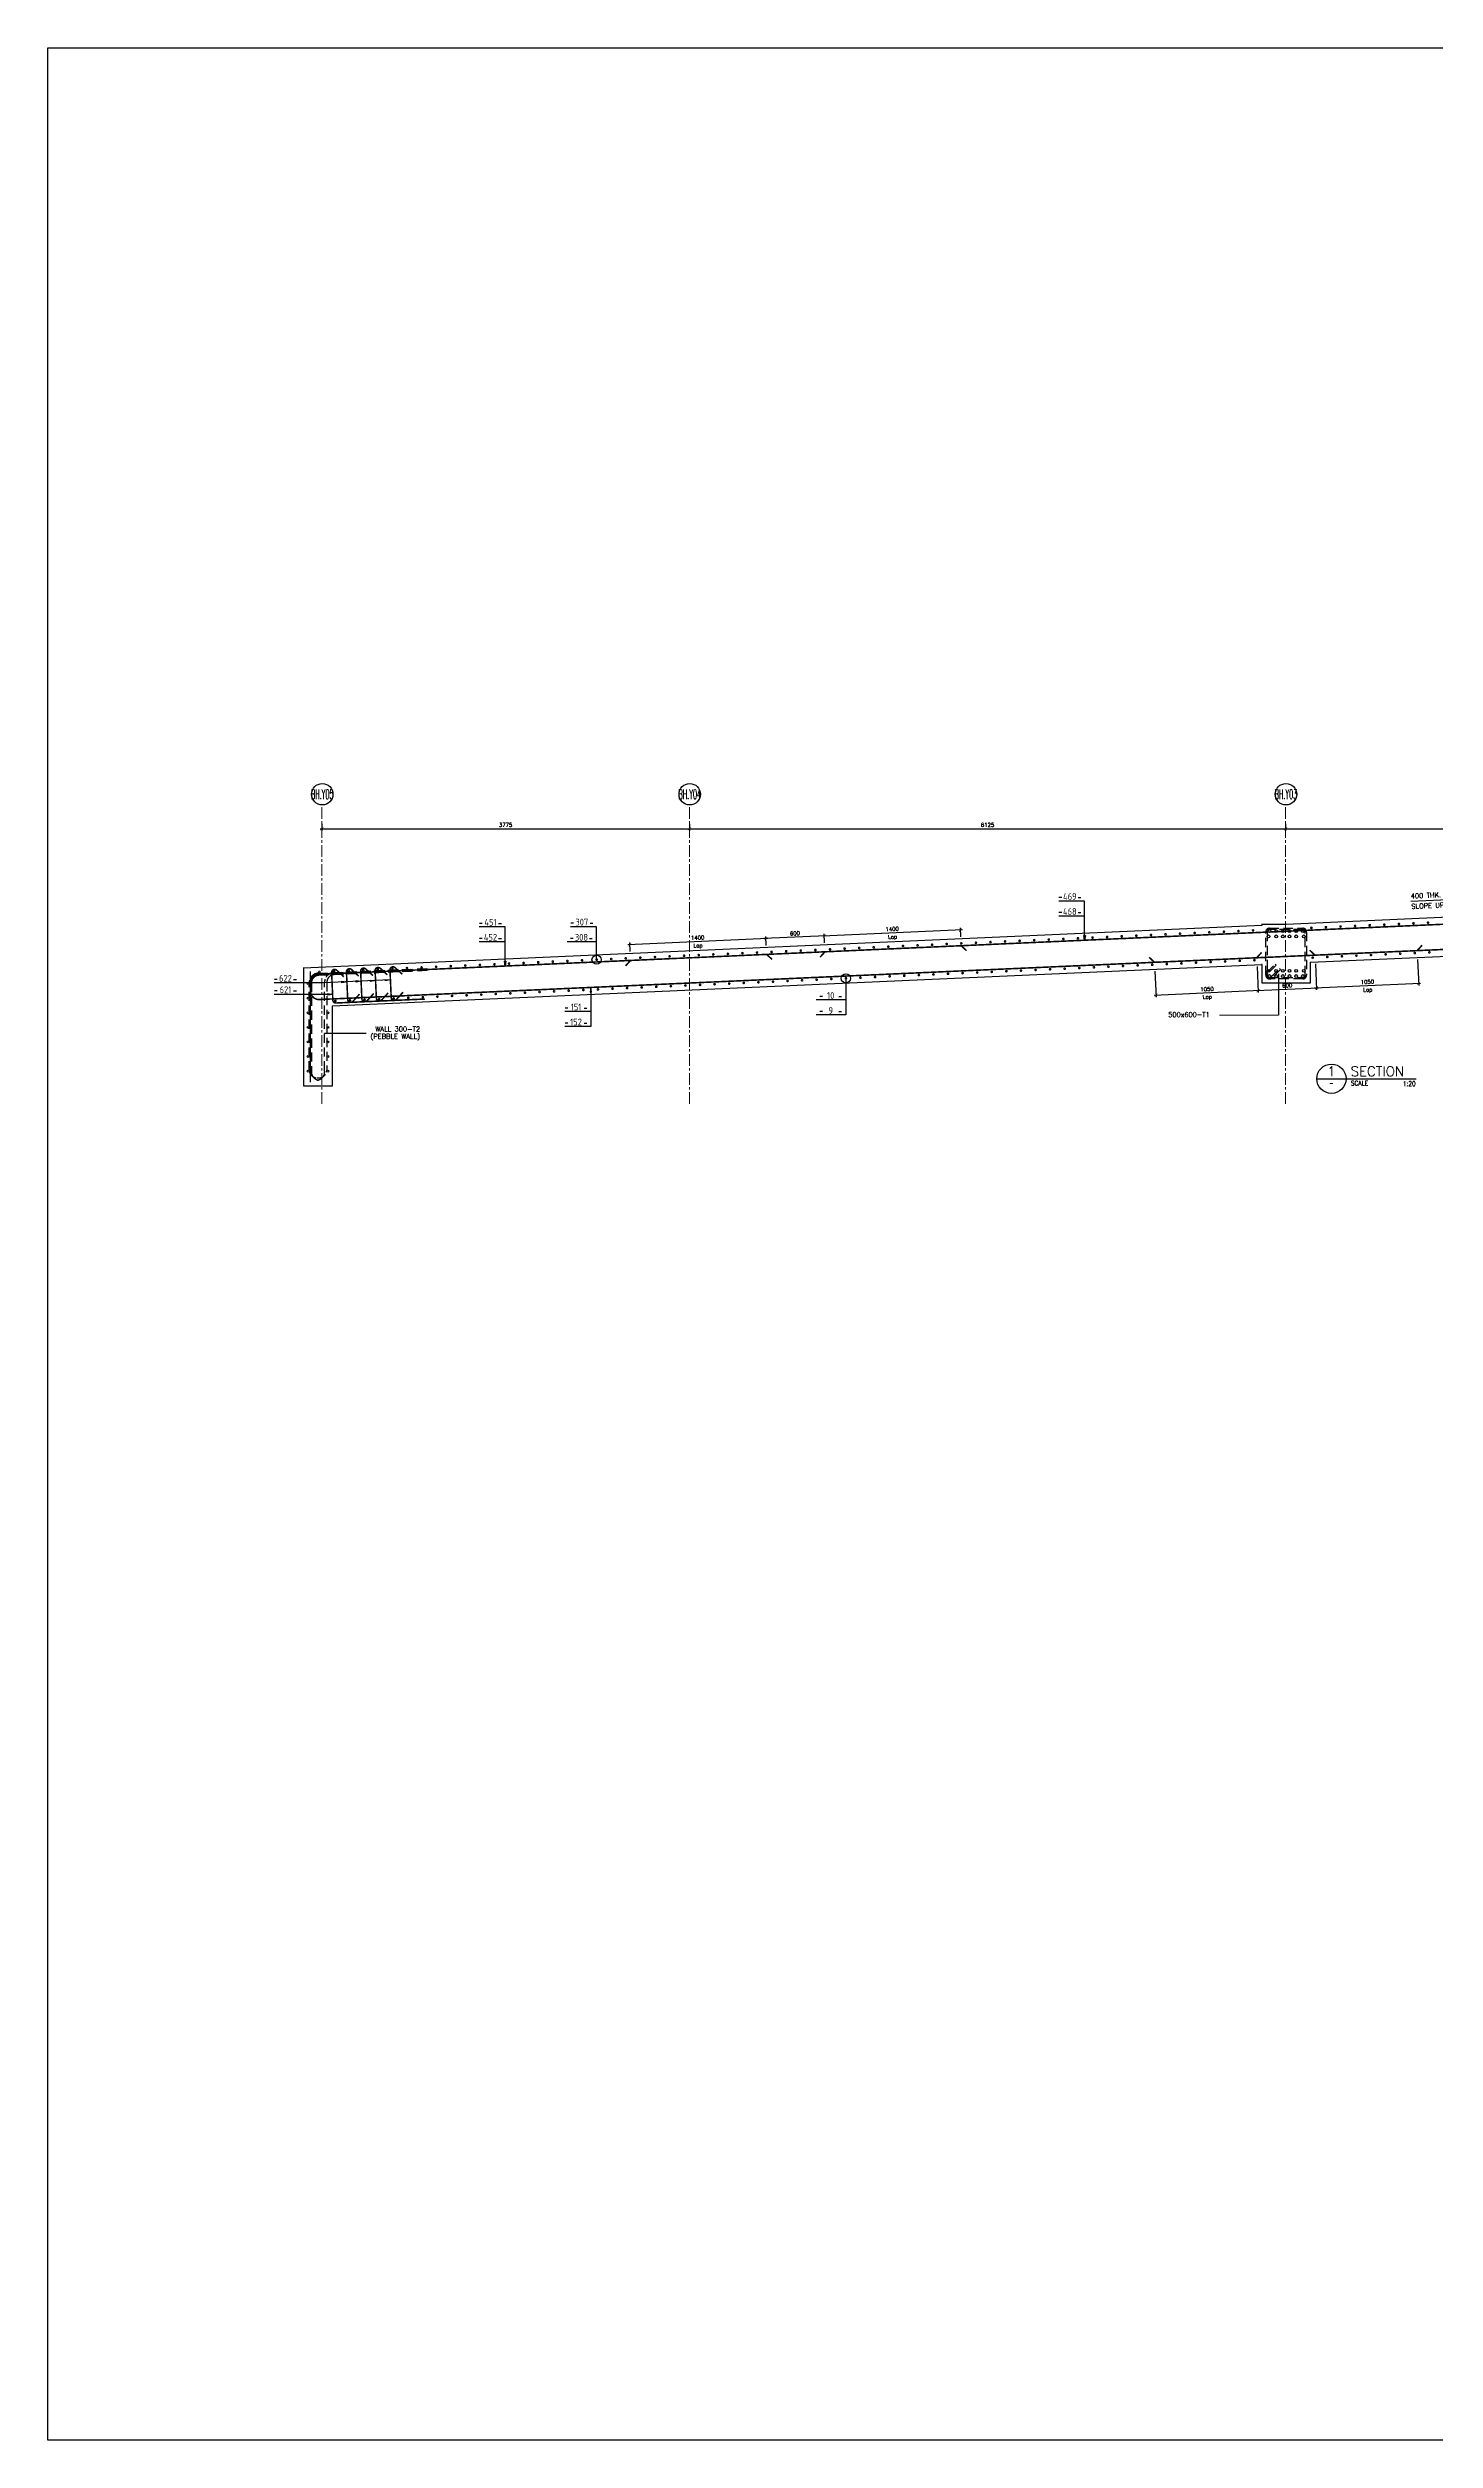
# Model space of a CAD drawing. Extents: x 660761725 to 1323371458, y 2734871439 to 5470067957.
# Drawn here: x 661306115 to 661320366, y 2734871439 to 2734896001 of the extents above; entities that cross this region are included whole.
import ezdxf
from ezdxf.enums import TextEntityAlignment as Align

# ---------------------------------------------------------------- set-up
doc = ezdxf.new("R2010")
doc.units = 0
doc.linetypes.add('AXES', pattern=[1.95, 1.2, -0.25, 0.25, -0.25])
doc.linetypes.add('Hidden', pattern=[714.375, 476.25, -238.125])
for name, color, linetype in [('_MECh-DIM', 7, 'Continuous'), ('S-ASSOCIATETEXT', 7, 'Continuous'), ('S-AXIS', 20, 'AXES'), ('S-RBAR-T10', 11, 'Continuous'), ('S-RBAR-T20', 10, 'Continuous'), ('S-RDIMO', 8, 'Continuous'), ('S-TXT', 3, 'Continuous'), ('S-TXT-B', 7, 'Continuous')]:
    doc.layers.add(name, color=color, linetype=linetype)
doc.layers.add('A-DETL', color=5, linetype='Continuous', lineweight=9, true_color=0x0000ff)
for name, color, linetype, lineweight in [('A-ROOF', 7, 'Continuous', 15), ('A-WALL', 7, 'Continuous', 15), ('S-ARROW', 8, 'Continuous', 13), ('S-BEAM', 7, 'Continuous', 15), ('S-GRID', 7, 'Continuous', 9)]:
    doc.layers.add(name, color=color, linetype=linetype, lineweight=lineweight)
doc.styles.add('ARMACAD', font='isocp.shx')
doc.styles.add('ROMANS', font='romans.shx')
doc.styles.add('ROMANT', font='romant')
doc.dimstyles.new('S-DIMI-20', dxfattribs={"dimscale": 20, "dimtxt": 2, "dimasz": 1.5, "dimexe": 1, "dimexo": 1, "dimgap": 1, "dimtad": 1, "dimdec": 0, "dimzin": 12, "dimdsep": 46, "dimtxsty": 'ROMANS', "dimblk": 'ARCHTICK', "dimcen": 0.09, "dimdle": 1, "dimclrd": 8, "dimclre": 8, "dimclrt": 4, "dimadec": 0, "dimazin": 3, "dimtfac": 1, "dimtdec": 0, "dimtix": 1, "dimtmove": 1, "dimatfit": 3, "dimtolj": 1, "dimtzin": 0, "dimarcsym": 0})

# ---------------------------------------------------------------- blocks, each defined once
blk = doc.blocks.new('_ARCHTICK')
at = {"color": 0, "linetype": 'ByBlock', "const_width": 0.15}
blk.add_lwpolyline([(-0.5, -0.5), (0.5, 0.5)], dxfattribs=at)
blk = doc.blocks.new('*D1116')
at = {"layer": '_MECh-DIM', "color": 8, "lineweight": -2, "transparency": 16777216}
for p, q in [((661779077, 2734764625), (661782891, 2734764625)), ((661779097, 2734764676), (661779097, 2734764605)), ((661782871, 2734764676), (661782871, 2734764605))]:
    blk.add_line(p, q, dxfattribs=at)
at = {"layer": '_MECh-DIM', "color": 8, "lineweight": -2, "transparency": 16777216, "xscale": 30, "yscale": 30, "zscale": 30, "rotation": 180}
blk.add_blockref('_ARCHTICK', (661779097, 2734764625), dxfattribs=at)
at = {"layer": '_MECh-DIM', "color": 8, "lineweight": -2, "transparency": 16777216, "xscale": 30, "yscale": 30, "zscale": 30}
blk.add_blockref('_ARCHTICK', (661782871, 2734764625), dxfattribs=at)
at = {"layer": '_MECh-DIM', "color": 4, "transparency": 16777216, "insert": (661780984, 2734764665), "char_height": 40, "attachment_point": 5, "style": 'ROMANS'}
blk.add_mtext('\\A1;3775', dxfattribs=at)
blk = doc.blocks.new('*D1117')
at = {"layer": '_MECh-DIM', "color": 8, "lineweight": -2, "transparency": 16777216}
for p, q in [((661782851, 2734764625), (661789016, 2734764625)), ((661782871, 2734764676), (661782871, 2734764605)), ((661788996, 2734764676), (661788996, 2734764605))]:
    blk.add_line(p, q, dxfattribs=at)
at = {"layer": '_MECh-DIM', "color": 8, "lineweight": -2, "transparency": 16777216, "xscale": 30, "yscale": 30, "zscale": 30, "rotation": 180}
blk.add_blockref('_ARCHTICK', (661782871, 2734764625), dxfattribs=at)
at = {"layer": '_MECh-DIM', "color": 8, "lineweight": -2, "transparency": 16777216, "xscale": 30, "yscale": 30, "zscale": 30}
blk.add_blockref('_ARCHTICK', (661788996, 2734764625), dxfattribs=at)
at = {"layer": '_MECh-DIM', "color": 4, "transparency": 16777216, "insert": (661785934, 2734764665), "char_height": 40, "attachment_point": 5, "style": 'ROMANS'}
blk.add_mtext('\\A1;6125', dxfattribs=at)
blk = doc.blocks.new('*D1118')
at = {"layer": '_MECh-DIM', "color": 8, "lineweight": -2, "transparency": 16777216}
for p, q in [((661788976, 2734764625), (661795666, 2734764625)), ((661788996, 2734764676), (661788996, 2734764605)), ((661795646, 2734764676), (661795646, 2734764605))]:
    blk.add_line(p, q, dxfattribs=at)
at = {"layer": '_MECh-DIM', "color": 8, "lineweight": -2, "transparency": 16777216, "xscale": 30, "yscale": 30, "zscale": 30, "rotation": 180}
blk.add_blockref('_ARCHTICK', (661788996, 2734764625), dxfattribs=at)
at = {"layer": '_MECh-DIM', "color": 8, "lineweight": -2, "transparency": 16777216, "xscale": 30, "yscale": 30, "zscale": 30}
blk.add_blockref('_ARCHTICK', (661795646, 2734764625), dxfattribs=at)
at = {"layer": '_MECh-DIM', "color": 4, "transparency": 16777216, "insert": (661792321, 2734764665), "char_height": 40, "attachment_point": 5, "style": 'ROMANS'}
blk.add_mtext('\\A1;6650', dxfattribs=at)
blk = doc.blocks.new('*U1142')
at = {"layer": 'S-AXIS', "color": 3, "linetype": 'Continuous'}
blk.add_circle((0, 5.5), 5.5, dxfattribs=at)
at = {"layer": 'S-AXIS', "color": 3, "linetype": 'Continuous', "ltscale": 0.5, "style": 'ROMANT', "width": 0.4, "flags": 8}
blk.add_attdef('A', text='', height=5, dxfattribs=at).set_placement((0, 5.5), align=Align.MIDDLE_CENTER)
blk = doc.blocks.new('SECTION TITLE2')
at = {"layer": 'S-TXT', "color": 2}
blk.add_line((-7.5, 0), (7.5, 0), dxfattribs=at)
at = {"layer": 'S-TXT'}
blk.add_circle((0, 0), 7.5, dxfattribs=at)
at = {"layer": 'S-TXT-B', "color": 3}
blk.add_line((7.5, 0), (43.5, 0), dxfattribs=at)
at = {"layer": 'S-TXT', "style": 'ROMANS', "width": 0.75}
blk.add_text('SCALE', height=2.5, dxfattribs=at).set_placement((10, -3.5))
at = {"layer": 'S-TXT', "color": 7, "style": 'ROMANT', "flags": 8}
blk.add_attdef('01', text='', height=5, dxfattribs=at).set_placement((0, 3.8), align=Align.MIDDLE)
blk.add_attdef('SECTION', text='', height=5, dxfattribs=at).set_placement((9.9, -0.2), align=Align.BOTTOM_LEFT)
at = {"layer": 'S-TXT', "style": 'ROMANS', "width": 0.7, "flags": 8}
blk.add_attdef('-', text='', height=2.25, dxfattribs=at).set_placement((0, -2.3), align=Align.MIDDLE)
at = {"layer": 'S-TXT', "style": 'ROMANS', "width": 0.75, "flags": 8}
blk.add_attdef('1:250', text='', height=2.5, dxfattribs=at).set_placement((43.3, -4.5), align=Align.BOTTOM_RIGHT)
blk = doc.blocks.new('*D1042')
at = {"layer": '_MECh-DIM', "color": 8, "lineweight": -2, "transparency": 16777216}
for p, q in [((661315509, 2734886946), (661314071, 2734886882)), ((661314094, 2734886811), (661314090, 2734886903)), ((661315493, 2734886873), (661315489, 2734886965))]:
    blk.add_line(p, q, dxfattribs=at)
at = {"layer": '_MECh-DIM', "color": 8, "lineweight": -2, "transparency": 16777216, "xscale": 30, "yscale": 30, "zscale": 30}
for p, rotation in [((661314091, 2734886883), 182.5484824580764), ((661315489, 2734886945), 2.548482458076435)]:
    blk.add_blockref('_ARCHTICK', p, dxfattribs=dict(at, rotation=rotation))
at = {"layer": '_MECh-DIM', "color": 4, "transparency": 16777216, "char_height": 40, "attachment_point": 5, "rotation": 2.5485, "style": 'ROMANS'}
for s, insert in [('\\A1;1400', (661314788, 2734886954)), ('\\A1;Lap', (661314792, 2734886867))]:
    blk.add_mtext(s, dxfattribs=dict(at, insert=insert))
blk = doc.blocks.new('*D1043')
at = {"layer": '_MECh-DIM', "color": 8, "lineweight": -2, "transparency": 16777216}
for p, q in [((661313511, 2734886857), (661312073, 2734886793)), ((661313495, 2734886784), (661313491, 2734886876)), ((661312096, 2734886722), (661312092, 2734886814))]:
    blk.add_line(p, q, dxfattribs=at)
at = {"layer": '_MECh-DIM', "color": 8, "lineweight": -2, "transparency": 16777216, "xscale": 30, "yscale": 30, "zscale": 30}
for p, rotation in [((661313491, 2734886856), 2.548482458076435), ((661312093, 2734886794), 182.5484824580764)]:
    blk.add_blockref('_ARCHTICK', p, dxfattribs=dict(at, rotation=rotation))
at = {"layer": '_MECh-DIM', "color": 4, "transparency": 16777216, "char_height": 40, "attachment_point": 5, "rotation": 2.5485, "style": 'ROMANS'}
for s, insert in [('\\A1;1400', (661312790, 2734886865)), ('\\A1;Lap', (661312794, 2734886778))]:
    blk.add_mtext(s, dxfattribs=dict(at, insert=insert))
blk = doc.blocks.new('*D1044')
at = {"layer": '_MECh-DIM', "color": 8, "lineweight": -2, "transparency": 16777216}
for p, q in [((661314111, 2734886884), (661313471, 2734886855)), ((661313495, 2734886784), (661313491, 2734886876)), ((661314094, 2734886811), (661314090, 2734886903))]:
    blk.add_line(p, q, dxfattribs=at)
at = {"layer": '_MECh-DIM', "color": 8, "lineweight": -2, "transparency": 16777216, "xscale": 30, "yscale": 30, "zscale": 30}
for p, rotation in [((661313491, 2734886856), 182.5484824580764), ((661314091, 2734886883), 2.548482458076435)]:
    blk.add_blockref('_ARCHTICK', p, dxfattribs=dict(at, rotation=rotation))
at = {"layer": '_MECh-DIM', "color": 4, "transparency": 16777216, "insert": (661313789, 2734886909), "char_height": 40, "attachment_point": 5, "rotation": 2.5485, "style": 'ROMANS'}
blk.add_mtext('\\A1;600', dxfattribs=at)
blk = doc.blocks.new('CADF_02')
at = {"color": 0}
blk.add_lwpolyline([(0, 0), (2.5, -0.4), (2.5, 0.4)], close=True, dxfattribs=at)
blk = doc.blocks.new('cadf_11')
for p, q in [((-4.2, 1.2), (-5.6, 1.2)), ((4.2, 1.2), (5.6, 1.2))]:
    blk.add_line(p, q)
at = {"style": 'ARMACAD'}
for tag, p in [('$COM3', (-6.5, -2.8)), ('$COM4', (19.4, -2.8))]:
    blk.add_attdef(tag, text='', height=3.5, dxfattribs=at).set_placement(p, align=Align.BOTTOM_RIGHT)
blk.add_attdef('$REP', text='', height=3.5, dxfattribs=at).set_placement((0, 0), align=Align.CENTER)
blk = doc.blocks.new('*D1111')
at = {"layer": '_MECh-DIM', "color": 8, "lineweight": -2, "transparency": 16777216}
for p, q in [((661319136, 2734886595), (661319148, 2734886328)), ((661320185, 2734886641), (661320197, 2734886374)), ((661320216, 2734886395), (661319127, 2734886347))]:
    blk.add_line(p, q, dxfattribs=at)
at = {"layer": '_MECh-DIM', "color": 8, "lineweight": -2, "transparency": 16777216, "xscale": 30, "yscale": 30, "zscale": 30}
for p, rotation in [((661319147, 2734886348), 182.5485008719778), ((661320196, 2734886394), 2.548500871977799)]:
    blk.add_blockref('_ARCHTICK', p, dxfattribs=dict(at, rotation=rotation))
at = {"layer": '_MECh-DIM', "color": 4, "transparency": 16777216, "char_height": 40, "attachment_point": 5, "rotation": 2.5485, "style": 'ROMANS'}
for s, insert in [('\\A1;1050', (661319670, 2734886411)), ('\\A1;Lap', (661319674, 2734886324))]:
    blk.add_mtext(s, dxfattribs=dict(at, insert=insert))
blk = doc.blocks.new('*D1112')
at = {"layer": '_MECh-DIM', "color": 8, "lineweight": -2, "transparency": 16777216}
for p, q in [((661317488, 2734886521), (661317500, 2734886254)), ((661318537, 2734886568), (661318549, 2734886301)), ((661318568, 2734886322), (661317479, 2734886273))]:
    blk.add_line(p, q, dxfattribs=at)
at = {"layer": '_MECh-DIM', "color": 8, "lineweight": -2, "transparency": 16777216, "xscale": 30, "yscale": 30, "zscale": 30}
for p, rotation in [((661317499, 2734886274), 182.5485008719778), ((661318548, 2734886321), 2.548500871977799)]:
    blk.add_blockref('_ARCHTICK', p, dxfattribs=dict(at, rotation=rotation))
at = {"layer": '_MECh-DIM', "color": 4, "transparency": 16777216, "char_height": 40, "attachment_point": 5, "rotation": 2.5485, "style": 'ROMANS'}
for s, insert in [('\\A1;1050', (661318022, 2734886337)), ('\\A1;Lap', (661318026, 2734886251))]:
    blk.add_mtext(s, dxfattribs=dict(at, insert=insert))
blk = doc.blocks.new('*D1113')
at = {"layer": '_MECh-DIM', "color": 8, "lineweight": -2, "transparency": 16777216}
for p, q in [((661319136, 2734886595), (661319148, 2734886328)), ((661319167, 2734886348), (661318528, 2734886320)), ((661318537, 2734886568), (661318549, 2734886301))]:
    blk.add_line(p, q, dxfattribs=at)
at = {"layer": '_MECh-DIM', "color": 8, "lineweight": -2, "transparency": 16777216, "xscale": 30, "yscale": 30, "zscale": 30}
for p, rotation in [((661319147, 2734886348), 2.548500871977799), ((661318548, 2734886321), 182.5485008719778)]:
    blk.add_blockref('_ARCHTICK', p, dxfattribs=dict(at, rotation=rotation))
at = {"layer": '_MECh-DIM', "color": 4, "transparency": 16777216, "insert": (661318846, 2734886374), "char_height": 40, "attachment_point": 5, "rotation": 2.5485, "style": 'ROMANS'}
blk.add_mtext('\\A1;600', dxfattribs=at)
blk = doc.blocks.new('I am neither hero nor villain… I am simply Shadow.')
at = {"layer": 'A-WALL', "lineweight": 5}
blk.add_hatch(color=8, dxfattribs=at).paths.add_polyline_path([(661778906.7, 2734763194.5), (661778906.7, 2734763194.5), (661778920.5, 2734763195.1)])
at = {"layer": 'A-DETL', "color": 8, "linetype": 'Hidden'}
for p, q in [((661788752.2, 2734763232.3), (661788752.2, 2734763237)), ((661789252.2, 2734763259.3), (661789252.2, 2734763254.5)), ((661779206.7, 2734762807.4), (661779206.7, 2734762812.2))]:
    blk.add_line(p, q, dxfattribs=at)
at = {"layer": 'A-ROOF', "color": 8, "lineweight": 25}
for p, q in [((661795395.8, 2734763928.4), (661789002.9, 2734763643.9)), ((661788752.2, 2734763632.7), (661778906.7, 2734763194.5)), ((661789252.2, 2734763254.5), (661795395.8, 2734763528)), ((661779206.7, 2734762807.4), (661788752.2, 2734763232.3))]:
    blk.add_line(p, q, dxfattribs=at)
at = {"layer": 'A-ROOF', "color": 8}
blk.add_line((661778906.7, 2734763199.3), (661778906.7, 2734763194.5), dxfattribs=at)
at = {"layer": 'A-WALL', "color": 8}
blk.add_line((661778906.7, 2734763194.5), (661778906.7, 2734763199.3), dxfattribs=at)
at = {"layer": 'A-WALL', "color": 8, "lineweight": 25}
for p, q in [((661778906.7, 2734763194.5), (661778906.7, 2734761985.4)), ((661779206.7, 2734761985.4), (661779206.7, 2734762807.4)), ((661778906.7, 2734761985.4), (661779206.7, 2734761985.4))]:
    blk.add_line(p, q, dxfattribs=at)
at = {"layer": 'S-ARROW'}
blk.add_lwpolyline([(661788921.7, 2734762711), (661788316.9, 2734762711)], dxfattribs=at)
at = {"layer": 'S-BEAM', "color": 8}
for p, q in [((661788752.2, 2734763643.9), (661788752.2, 2734763648.7)), ((661789002.9, 2734763643.9), (661789002.9, 2734763648.7))]:
    blk.add_line(p, q, dxfattribs=at)
at = {"layer": 'S-BEAM', "color": 8, "lineweight": 25}
for p, q in [((661789002.9, 2734763643.9), (661788752.2, 2734763643.9)), ((661788752.2, 2734763643.9), (661788752.2, 2734763632.7)), ((661788752.2, 2734763232.3), (661788752.2, 2734763043.8)), ((661789252.2, 2734763043.8), (661789252.2, 2734763254.5)), ((661788752.2, 2734763043.8), (661789252.2, 2734763043.8))]:
    blk.add_line(p, q, dxfattribs=at)
at = {"layer": 'S-GRID', "color": 8, "linetype": 'AXES', "lineweight": 13, "ltscale": 100}
for p, q in [((661779096.7, 2734761802.4), (661779096.7, 2734764870.1)), ((661782871.5, 2734761802.4), (661782871.5, 2734764870.1)), ((661788996.5, 2734761802.4), (661788996.5, 2734764870.1))]:
    blk.add_line(p, q, dxfattribs=at)
ref = blk.add_blockref('*U1142', (661779100.3, 2734764870), dxfattribs=dict(at, xscale=20, yscale=20, zscale=20))
ref.add_attrib('A', 'BH.Y05', dxfattribs={"layer": 'S-AXIS', "color": 3, "linetype": 'Continuous', "ltscale": 0.5, "height": 100, "style": 'ROMANT', "width": 0.4}).set_placement((661779100.3, 2734764980), align=Align.MIDDLE_CENTER)
ref = blk.add_blockref('*U1142', (661782875.1, 2734764870), dxfattribs=dict(at, xscale=20, yscale=20, zscale=20))
ref.add_attrib('A', 'BH.Y04', dxfattribs={"layer": 'S-AXIS', "color": 3, "linetype": 'Continuous', "ltscale": 0.5, "height": 100, "style": 'ROMANT', "width": 0.4}).set_placement((661782875.1, 2734764980), align=Align.MIDDLE_CENTER)
ref = blk.add_blockref('*U1142', (661789000.1, 2734764870), dxfattribs=dict(at, xscale=20, yscale=20, zscale=20))
ref.add_attrib('A', 'BH.Y03', dxfattribs={"layer": 'S-AXIS', "color": 3, "linetype": 'Continuous', "ltscale": 0.5, "height": 100, "style": 'ROMANT', "width": 0.4}).set_placement((661789000.1, 2734764980), align=Align.MIDDLE_CENTER)
at = {"layer": 'S-TXT'}
ref = blk.add_blockref('SECTION TITLE2', (661789466.7, 2734762058.8), dxfattribs=dict(at, xscale=20, yscale=20, zscale=20))
ref.add_attrib('1:250', '1:20', dxfattribs={"height": 50, "style": 'ROMANS', "width": 0.75}).set_placement((661790332.3, 2734761968.8), align=Align.BOTTOM_RIGHT)
ref.add_attrib('-', '-', dxfattribs={"height": 45, "style": 'ROMANS', "width": 0.7}).set_placement((661789466.7, 2734762013.5), align=Align.MIDDLE)
ref.add_attrib('SECTION', 'SECTION', dxfattribs={"color": 7, "height": 100, "style": 'ROMANT'}).set_placement((661789664.9, 2734762055.5), align=Align.BOTTOM_LEFT)
ref.add_attrib('01', '1', dxfattribs={"color": 7, "height": 100, "style": 'ROMANT'}).set_placement((661789466.7, 2734762133.8), align=Align.MIDDLE)
at = {"layer": 'S-TXT', "char_height": 50, "attachment_point": 1, "rotation": 2.5485, "style": 'ROMANS'}
for s, insert in [('400 THK. ROOF SLAB', (661790280.6, 2734763959)), ('SLOPE UP 4%', (661790287.1, 2734763852.8))]:
    blk.add_mtext(s, dxfattribs=dict(at, insert=insert))
at = {"layer": 'S-TXT', "char_height": 50, "style": 'ROMANS'}
for s, insert, attachment_point in [('WALL 300-T2', (661780104.9, 2734762594.3), 3), ('500x600-T1', (661787790.7, 2734762742.4), 1), ('(PEBBLE WALL)', (661780105.6, 2734762518.4), 3)]:
    blk.add_mtext(s, dxfattribs=dict(at, insert=insert, attachment_point=attachment_point))
at = {"layer": '_MECh-DIM', "color": 8}
for base, p1, p2, picture, middle in [((661782871.5, 2734764625.5), (661779096.7, 2734764696.2), (661782871.5, 2734764696.2), '*D1116', (661780984.1, 2734764665.5)), ((661788996.5, 2734764625.5), (661782871.5, 2734764696.2), (661788996.5, 2734764696.2), '*D1117', (661785934, 2734764665.5)), ((661795646.5, 2734764625.5), (661788996.5, 2734764696.2), (661795646.5, 2734764696.2), '*D1118', (661792321.5, 2734764665.5))]:
    dim = blk.add_linear_dim(base=base, p1=p1, p2=p2, dimstyle='S-DIMI-20', dxfattribs=at)
    dim.commit()
    dim.dimension.update_dxf_attribs({"geometry": picture, "text_midpoint": middle})
at = {"layer": 'S-ARROW'}
for points, override in [([(661791391.5, 2734763928.4), (661790282.7, 2734763879)], {"dimasz": 7.5, "dimgap": 1, "dimtad": 0}), ([(661788921.7, 2734763137), (661788921.7, 2734762711)], {"dimgap": 1, "dimtad": 0}), ([(661779124.7, 2734762526.2), (661779550.8, 2734762526.2)], {"dimgap": 1, "dimtad": 0})]:
    blk.add_leader(points, dimstyle='S-DIMI-20', override=override, dxfattribs=at)

msp = doc.modelspace()

# ---------------------------------------------------------------- linework, layer by layer
msp.add_lwpolyline([(661306114.56502104, 2734896001), (661439313.56502104, 2734896001), (661439313.56502104, 2734871439), (661306114.56502104, 2734871439)], close=True)
at = {"layer": 'S-RBAR-T10', "const_width": 16}
for points in [[(661309155.63932729, 2734886463.43467903), (661309081.85442948, 2734886530.93126297, 0.6681786379), (661309029.96114993, 2734886506.67952681), (661309042.54476869, 2734886223.95943117, 0.4142135624), (661309074.89252543, 2734886194.36850882), (661309987.47742546, 2734886234.98684788)], [(661309308.10093927, 2734886470.21268082), (661309234.31604254, 2734886537.70926619, 0.6681786379), (661309182.42276192, 2734886513.45753002), (661309194.99395943, 2734886231.01651621, 0.6681786379), (661309248.83661664, 2734886211.47099209), (661309316.33320093, 2734886285.25588894)], [(661309453.78424311, 2734886476.69691515), (661309379.99934578, 2734886544.19350004, 0.6681786379), (661309328.10606527, 2734886519.94176388), (661309340.67726243, 2734886237.50074911, 0.6681786379), (661309394.5199194, 2734886217.95522594), (661309462.01650441, 2734886291.7401228)], [(661309602.46457887, 2734886483.3145442), (661309528.67968154, 2734886550.81112814, 0.6681786379), (661309476.78640103, 2734886526.55939293), (661309489.35759819, 2734886244.11837816, 0.6681786379), (661309543.20025623, 2734886224.572855), (661309610.69684005, 2734886298.35775089)], [(661309755.14095962, 2734886490.11003208), (661309681.35606265, 2734886557.60661697, 0.6681786379), (661309629.46278214, 2734886533.35488081), (661309642.03397918, 2734886250.913867, 0.6681786379), (661309695.87663627, 2734886231.36834288), (661309763.37322128, 2734886305.15324116)]]:
    msp.add_lwpolyline(points, format="xyb", dxfattribs=at)
at = {"layer": 'S-RBAR-T20', "const_width": 16}
for points in [[(661308810.96991563, 2734886520.65850782), (661308810.96991563, 2734886319.84351397, 0.4273022073), (661308904.71065724, 2734886230.18228197), (661335337.88838947, 2734887406.69891691, 0.3520562957), (661335422.31880903, 2734887480.97311497), (661335463.81532621, 2734887719.43166208)], [(661335193.52611256, 2734886166.22218895), (661335436.2000246, 2734887560.74176598, 0.4792283436), (661335343.78812289, 2734887665.79003096), (661308896.72917402, 2734886488.65555716, 0.4012449444), (661308810.96991563, 2734886398.99432516), (661308810.96991563, 2734885378.40046215)]]:
    msp.add_lwpolyline(points, format="xyb", dxfattribs=at)
for points in [[(661315941.80821347, 2734886825.48740816, -1), (661315953.51175058, 2734886826.53130388, -1)], [(661316091.65985441, 2734886832.15716791, -1), (661316103.36339152, 2734886833.20106411, -1)], [(661316241.51149547, 2734886838.82692814, -1), (661316253.21503258, 2734886839.87082386, -1)], [(661316391.36313641, 2734886845.49668789, -1), (661316403.06667352, 2734886846.54058409, -1)], [(661316541.21477735, 2734886852.16644812, -1), (661316552.91831446, 2734886853.21034288, -1)], [(661316691.06641829, 2734886858.83620787, -1), (661316702.7699554, 2734886859.88010406, -1)], [(661316840.91805935, 2734886865.50596809, -1), (661316852.62159646, 2734886866.54986286, -1)], [(661316990.76970029, 2734886872.17572689, -1), (661317002.4732374, 2734886873.21962309, -1)], [(661317140.62134123, 2734886878.84548807, -1), (661317152.32487833, 2734886879.88938284, -1)], [(661317290.47298229, 2734886885.51524687, -1), (661317302.17651939, 2734886886.55914307, -1)], [(661317440.32462323, 2734886892.1850071, -1), (661317452.02816033, 2734886893.22890282, -1)], [(661317590.17626417, 2734886898.85476685, -1), (661317601.87980127, 2734886899.89866304, -1)], [(661317740.02790523, 2734886905.52452707, -1), (661317751.73144233, 2734886906.56842279, -1)], [(661317889.87954617, 2734886912.19428682, -1), (661317901.58308327, 2734886913.23818302, -1)], [(661318039.73118711, 2734886918.86404705, -1), (661318051.43472421, 2734886919.90794182, -1)], [(661318189.58282804, 2734886925.53380585, -1), (661318201.28636515, 2734886926.57770205, -1)], [(661318339.4344691, 2734886932.20356703, -1), (661318351.13800621, 2734886933.2474618, -1)], [(661318489.28611004, 2734886938.87332582, -1), (661318500.98964715, 2734886939.91722202, -1)], [(661319088.69267392, 2734886965.55236578, -1), (661319100.39621103, 2734886966.59626198, -1)], [(661319238.54431498, 2734886972.22212601, -1), (661319250.24785209, 2734886973.26602077, -1)], [(661319388.39595592, 2734886978.89188623, -1), (661319400.09949303, 2734886979.935781, -1)], [(661319538.24759686, 2734886985.56164598, -1), (661319549.95113397, 2734886986.60554123, -1)], [(661319688.09923792, 2734886992.23140478, -1), (661319699.80277503, 2734886993.27530098, -1)], [(661319837.95087886, 2734886998.90116501, -1), (661319849.65441597, 2734886999.94506121, -1)], [(661319987.8025198, 2734887005.57092524, -1), (661319999.5060569, 2734887006.61482096, -1)], [(661320137.65416074, 2734887012.24068499, -1), (661320149.35769784, 2734887013.28458118, -1)], [(661320287.5058018, 2734887018.91044521, -1), (661320299.2093389, 2734887019.95433998, -1)], [(661310397.29749739, 2734886578.70629311, -1), (661310409.0010345, 2734886579.75018787, -1)], [(661310547.14913833, 2734886585.37605286, -1), (661310558.85267544, 2734886586.41994905, -1)], [(661310697.00077927, 2734886592.04581308, -1), (661310708.70431638, 2734886593.08970785, -1)], [(661310846.85242033, 2734886598.71557188, -1), (661310858.55595744, 2734886599.75946808, -1)], [(661310996.70406127, 2734886605.38533306, -1), (661311008.40759838, 2734886606.42922783, -1)], [(661311146.55570221, 2734886612.05509186, -1), (661311158.25923932, 2734886613.09898806, -1)], [(661311296.40734327, 2734886618.72485209, -1), (661311308.11088037, 2734886619.76874781, -1)], [(661311446.25898421, 2734886625.39461184, -1), (661311457.96252131, 2734886626.43850803, -1)], [(661311596.11062515, 2734886632.06437206, -1), (661311607.81416225, 2734886633.10826778, -1)], [(661311745.96226609, 2734886638.73413181, -1), (661311757.66580319, 2734886639.77802801, -1)], [(661311895.81390715, 2734886645.40389204, -1), (661311907.51744425, 2734886646.44778681, -1)], [(661312045.66554809, 2734886652.07365084, -1), (661312057.36908519, 2734886653.11754704, -1)], [(661312195.51718903, 2734886658.74341202, -1), (661312207.22072613, 2734886659.78730679, -1)], [(661312345.36883008, 2734886665.41317081, -1), (661312357.07236719, 2734886666.45706701, -1)], [(661312495.22047102, 2734886672.08293104, -1), (661312506.92400813, 2734886673.12682676, -1)], [(661312645.07211196, 2734886678.75269079, -1), (661312656.77564907, 2734886679.79658699, -1)], [(661312794.92375302, 2734886685.42245102, -1), (661312806.62729013, 2734886686.46634722, -1)], [(661312944.77539396, 2734886692.09221077, -1), (661312956.47893107, 2734886693.13610601, -1)], [(661313094.6270349, 2734886698.761971, -1), (661313106.33057201, 2734886699.80586576, -1)], [(661313244.47867584, 2734886705.43173122, -1), (661313256.18221295, 2734886706.47562599, -1)], [(661313394.3303169, 2734886712.10149002, -1), (661313406.03385401, 2734886713.14538622, -1)], [(661313544.18195784, 2734886718.77124977, -1), (661313555.88549495, 2734886719.81514597, -1)], [(661313694.03359878, 2734886725.44101, -1), (661313705.73713589, 2734886726.4849062, -1)], [(661313843.88523984, 2734886732.11077023, -1), (661313855.58877695, 2734886733.15466595, -1)], [(661313993.73688078, 2734886738.78052998, -1), (661314005.44041789, 2734886739.82442617, -1)], [(661314143.58852172, 2734886745.4502902, -1), (661314155.29205883, 2734886746.49418497, -1)], [(661314293.44016278, 2734886752.120049, -1), (661314305.14369988, 2734886753.1639452, -1)], [(661314443.29180372, 2734886758.78981018, -1), (661314454.99534082, 2734886759.83370495, -1)], [(661314593.14344466, 2734886765.45956898, -1), (661314604.84698176, 2734886766.50346518, -1)], [(661314742.99508572, 2734886772.1293292, -1), (661314754.69862282, 2734886773.17322493, -1)], [(661314892.84672666, 2734886778.79908895, -1), (661314904.55026376, 2734886779.84298515, -1)], [(661315042.6983676, 2734886785.46884918, -1), (661315054.4019047, 2734886786.5127449, -1)], [(661315192.55000854, 2734886792.13860893, -1), (661315204.25354564, 2734886793.18250513, -1)], [(661315342.40164959, 2734886798.80836916, -1), (661315354.1051867, 2734886799.85226393, -1)], [(661315492.25329053, 2734886805.47812891, -1), (661315503.95682764, 2734886806.52202511, -1)], [(661315642.10493147, 2734886812.14788914, -1), (661315653.80846858, 2734886813.19178391, -1)], [(661315791.95657253, 2734886818.81764793, -1), (661315803.66010964, 2734886819.86154413, -1)], [(661317304.03706121, 2734886580.76687002, 1), (661317315.78706121, 2734886580.76687002, 1)], [(661317453.88870215, 2734886587.43662882, 1), (661317465.63870215, 2734886587.43662882, 1)], [(661317603.74034309, 2734886594.10638905, 1), (661317615.49034309, 2734886594.10638905, 1)], [(661317753.59198415, 2734886600.7761488, 1), (661317765.34198415, 2734886600.7761488, 1)], [(661317903.44362509, 2734886607.44590902, 1), (661317915.19362509, 2734886607.44590902, 1)], [(661318053.29526603, 2734886614.11566877, 1), (661318065.04526603, 2734886614.11566877, 1)], [(661318203.14690697, 2734886620.785429, 1), (661318214.89690697, 2734886620.785429, 1)], [(661318352.99854803, 2734886627.45518923, 1), (661318364.74854803, 2734886627.45518923, 1)], [(661318502.85018897, 2734886634.12494898, 1), (661318514.60018897, 2734886634.12494898, 1)], [(661319102.25675285, 2734886660.80398798, 1), (661319114.00675285, 2734886660.80398798, 1)], [(661319252.10839391, 2734886667.47374821, 1), (661319263.85839391, 2734886667.47374821, 1)], [(661319401.96003485, 2734886674.14350796, 1), (661319413.71003485, 2734886674.14350796, 1)], [(661319551.81167579, 2734886680.81326818, 1), (661319563.56167579, 2734886680.81326818, 1)], [(661319701.66331685, 2734886687.48302698, 1), (661319713.41331685, 2734886687.48302698, 1)], [(661319851.51495779, 2734886694.15278721, 1), (661319863.26495779, 2734886694.15278721, 1)], [(661320001.36659873, 2734886700.82254696, 1), (661320013.11659873, 2734886700.82254696, 1)], [(661320151.21823967, 2734886707.49230719, 1), (661320162.96823967, 2734886707.49230719, 1)], [(661320301.06988072, 2734886714.16206694, 1), (661320312.81988072, 2734886714.16206694, 1)], [(661308898.78108764, 2734886512.00869179, -1), (661308910.48462474, 2734886513.05258799, -1)], [(661309048.63272858, 2734886518.67845392, -1), (661309060.33626568, 2734886519.72235012, -1)], [(661309198.48436952, 2734886525.34821415, -1), (661309210.18790662, 2734886526.39210892, -1)], [(661309348.33601058, 2734886532.0179739, -1), (661309360.03954768, 2734886533.0618701, -1)], [(661309498.18765152, 2734886538.68773413, -1), (661309509.89118862, 2734886539.73162889, -1)], [(661309648.03929245, 2734886545.35749292, -1), (661309659.74282956, 2734886546.40138912, -1)], [(661309797.89093351, 2734886552.02725315, -1), (661309809.59447062, 2734886553.07114887, -1)], [(661309947.74257445, 2734886558.6970129, -1), (661309959.44611156, 2734886559.7409091, -1)], [(661310097.59421539, 2734886565.36677313, -1), (661310109.2977525, 2734886566.41066885, -1)], [(661310247.44585633, 2734886572.03653288, -1), (661310259.14939344, 2734886573.08042908, -1)], [(661311759.52634501, 2734886333.98575401, 1), (661311771.27634501, 2734886333.98575401, 1)], [(661311909.37798607, 2734886340.65551376, 1), (661311921.12798607, 2734886340.65551376, 1)], [(661312059.22962701, 2734886347.32527399, 1), (661312070.97962701, 2734886347.32527399, 1)], [(661312209.08126795, 2734886353.99503422, 1), (661312220.83126795, 2734886353.99503422, 1)], [(661312358.93290901, 2734886360.66479301, 1), (661312370.68290901, 2734886360.66479301, 1)], [(661312508.78454995, 2734886367.33455276, 1), (661312520.53454995, 2734886367.33455276, 1)], [(661312658.63619089, 2734886374.00431299, 1), (661312670.38619089, 2734886374.00431299, 1)], [(661312808.48783195, 2734886380.67407322, 1), (661312820.23783195, 2734886380.67407322, 1)], [(661312958.33947289, 2734886387.34383297, 1), (661312970.08947289, 2734886387.34383297, 1)], [(661313108.19111383, 2734886394.0135932, 1), (661313119.94111383, 2734886394.0135932, 1)], [(661313258.04275477, 2734886400.68335295, 1), (661313269.79275477, 2734886400.68335295, 1)], [(661313407.89439583, 2734886407.35311317, 1), (661313419.64439583, 2734886407.35311317, 1)], [(661313557.74603677, 2734886414.02287197, 1), (661313569.49603677, 2734886414.02287197, 1)], [(661313707.59767771, 2734886420.6926322, 1), (661313719.34767771, 2734886420.6926322, 1)], [(661313857.44931877, 2734886427.36239195, 1), (661313869.19931877, 2734886427.36239195, 1)], [(661314007.30095971, 2734886434.03215218, 1), (661314019.05095971, 2734886434.03215218, 1)], [(661314157.15260065, 2734886440.70191193, 1), (661314168.90260065, 2734886440.70191193, 1)], [(661314307.0042417, 2734886447.37167215, 1), (661314318.7542417, 2734886447.37167215, 1)], [(661314456.85588264, 2734886454.0414319, 1), (661314468.60588264, 2734886454.0414319, 1)], [(661314606.70752358, 2734886460.71119213, 1), (661314618.45752358, 2734886460.71119213, 1)], [(661314756.55916464, 2734886467.38095093, 1), (661314768.30916464, 2734886467.38095093, 1)], [(661314906.41080558, 2734886474.05071211, 1), (661314918.16080558, 2734886474.05071211, 1)], [(661315056.26244652, 2734886480.72047091, 1), (661315068.01244652, 2734886480.72047091, 1)], [(661315206.11408746, 2734886487.39023113, 1), (661315217.86408746, 2734886487.39023113, 1)], [(661315355.96572852, 2734886494.05999088, 1), (661315367.71572852, 2734886494.05999088, 1)], [(661315505.81736946, 2734886500.72975111, 1), (661315517.56736946, 2734886500.72975111, 1)], [(661315655.6690104, 2734886507.39951086, 1), (661315667.4190104, 2734886507.39951086, 1)], [(661315805.52065146, 2734886514.06927109, 1), (661315817.27065146, 2734886514.06927109, 1)], [(661315955.3722924, 2734886520.73902988, 1), (661315967.1222924, 2734886520.73902988, 1)], [(661316105.22393334, 2734886527.40879107, 1), (661316116.97393334, 2734886527.40879107, 1)], [(661316255.0755744, 2734886534.07854986, 1), (661316266.8255744, 2734886534.07854986, 1)], [(661316404.92721534, 2734886540.74831009, 1), (661316416.67721534, 2734886540.74831009, 1)], [(661316554.77885628, 2734886547.41806984, 1), (661316566.52885628, 2734886547.41806984, 1)], [(661316704.63049722, 2734886554.08783007, 1), (661316716.38049722, 2734886554.08783007, 1)], [(661316854.48213828, 2734886560.75758982, 1), (661316866.23213828, 2734886560.75758982, 1)], [(661317004.33377922, 2734886567.42735004, 1), (661317016.08377922, 2734886567.42735004, 1)], [(661317154.18542016, 2734886574.09710979, 1), (661317165.93542016, 2734886574.09710979, 1)], [(661309062.1968075, 2734886213.93007612, 1), (661309073.9468075, 2734886213.93007612, 1)], [(661309212.04844844, 2734886220.59983587, 1), (661309223.79844844, 2734886220.59983587, 1)], [(661309361.9000895, 2734886227.2695961, 1), (661309373.6500895, 2734886227.2695961, 1)], [(661309511.75173044, 2734886233.93935585, 1), (661309523.50173044, 2734886233.93935585, 1)], [(661309661.60337138, 2734886240.60911608, 1), (661309673.35337138, 2734886240.60911608, 1)], [(661309811.45501244, 2734886247.27887487, 1), (661309823.20501244, 2734886247.27887487, 1)], [(661309961.30665338, 2734886253.94863605, 1), (661309973.05665338, 2734886253.94863605, 1)], [(661310111.15829432, 2734886260.61839485, 1), (661310122.90829432, 2734886260.61839485, 1)], [(661310261.00993526, 2734886267.28815508, 1), (661310272.75993526, 2734886267.28815508, 1)], [(661310410.86157632, 2734886273.95791483, 1), (661310422.61157632, 2734886273.95791483, 1)], [(661310560.71321726, 2734886280.62767506, 1), (661310572.46321726, 2734886280.62767506, 1)], [(661310710.5648582, 2734886287.29743481, 1), (661310722.3148582, 2734886287.29743481, 1)], [(661310860.41649926, 2734886293.96719503, 1), (661310872.16649926, 2734886293.96719503, 1)], [(661311010.2681402, 2734886300.63695478, 1), (661311022.0181402, 2734886300.63695478, 1)], [(661311160.11978114, 2734886307.30671501, 1), (661311171.86978114, 2734886307.30671501, 1)], [(661311309.9714222, 2734886313.97647381, 1), (661311321.7214222, 2734886313.97647381, 1)], [(661311459.82306314, 2734886320.64623404, 1), (661311471.57306314, 2734886320.64623404, 1)], [(661311609.67470407, 2734886327.31599379, 1), (661311621.42470407, 2734886327.31599379, 1)]]:
    msp.add_lwpolyline(points, format="xyb", close=True, dxfattribs=at)
for points in [[(661312100.05072367, 2734886631.2324028), (661312049.29329216, 2734886575.74616098)], [(661313498.66593683, 2734886693.48352098), (661313554.15217972, 2734886642.726089)], [(661314098.07249963, 2734886720.16257381), (661314047.31506813, 2734886664.676332)], [(661315496.6879164, 2734886782.41370201), (661315552.17415929, 2734886731.65627003)], [(661317483.99471354, 2734886612.03876686), (661317428.50847077, 2734886662.79619884)], [(661318532.95608985, 2734886658.72710514), (661318583.71352124, 2734886714.21334696)], [(661319132.36266255, 2734886685.40612078), (661319076.87641978, 2734886736.16355324)], [(661320181.32424212, 2734886732.09446812), (661320232.0816735, 2734886787.58070993)]]:
    msp.add_lwpolyline(points, dxfattribs=at)
at = {"layer": 'S-RDIMO'}
for p, q in [((661316765.04460633, 2734887241.01262617), (661316498.64581251, 2734887241.01262617)), ((661316765.04460633, 2734887087.01262617), (661316498.64581251, 2734887087.01262617)), ((661316765.04460633, 2734886838.86710119), (661316765.04460633, 2734887241.01262617)), ((661310813.20079648, 2734886976.10148621), (661310546.80200267, 2734886976.10148621)), ((661310813.20079648, 2734886573.95596123), (661310813.20079648, 2734886976.10148621)), ((661311751.8140347, 2734886978.02818203), (661311485.41524088, 2734886978.02818203)), ((661311751.8140347, 2734886639.25608015), (661311751.8140347, 2734886978.02818203)), ((661310813.20079648, 2734886822.10148621), (661310546.80200267, 2734886822.10148621)), ((661311751.8140347, 2734886824.02818203), (661311447.89294255, 2734886824.02818203)), ((661311751.8140347, 2734886824.02818203), (661311447.89294255, 2734886824.02818203)), ((661311692.16693497, 2734886354.24941921), (661311692.16693497, 2734885952.10389423)), ((661314312.8792417, 2734886447.37167215), (661314312.8792417, 2734886072.39985418)), ((661311692.16693497, 2734886106.10389423), (661311425.76814115, 2734886106.10389423)), ((661314312.8792417, 2734886226.39985418), (661314008.95814955, 2734886226.39985418)), ((661314312.8792417, 2734886226.39985418), (661314008.95814955, 2734886226.39985418)), ((661311692.16693497, 2734885952.10389423), (661311425.76814115, 2734885952.10389423)), ((661314312.8792417, 2734886072.39985418), (661314008.95814955, 2734886072.39985418)), ((661314312.8792417, 2734886072.39985418), (661314008.95814955, 2734886072.39985418))]:
    msp.add_line(p, q, dxfattribs=at)
at = {"layer": 'S-RDIMO', "linetype": 'Hidden', "ltscale": 0.2}
for points in [[(661318722.08095765, 2734886593.20639706), (661318731.98045254, 2734886583.30690098), (661318647.12763834, 2734886498.45408821, 0.6681786379), (661318664.80530751, 2734886455.77641916), (661319006.8053081, 2734886455.77641582, 0.4142135624), (661319031.80530834, 2734886480.77639008), (661319031.80370963, 2734886922.8850131, 0.4142135624), (661319006.80370986, 2734886947.88503885), (661318664.80370927, 2734886947.88504219, 0.4142135624), (661318639.80370903, 2734886922.88506699), (661318639.80530775, 2734886480.77644396, 0.6681786379), (661318682.48304164, 2734886463.09881306), (661318767.33554828, 2734886547.95193386), (661318777.23507893, 2734886538.05247498), (661318692.38257229, 2734886453.19935417, -0.6681786379), (661318625.80530775, 2734886480.77639389), (661318625.80370903, 2734886922.88501692, -0.4142135624), (661318664.80370927, 2734886961.88504219), (661319006.80370986, 2734886961.88503885, -0.4142135624), (661319045.80370963, 2734886922.88506413), (661319045.80530834, 2734886480.7764411, -0.4142135624), (661319006.8053081, 2734886441.77641582), (661318664.80530751, 2734886441.77641916, -0.6681786379), (661318637.22814345, 2734886508.35358286)], [(661309848.18140149, 2734886542.76545382), (661309849.226331, 2734886519.28869677), (661308894.38503408, 2734886476.78956223, 0.4012449439), (661308822.71991563, 2734886401.86374092), (661308822.71991599, 2734885500.9004612, 0.4142135628), (661308897.71991575, 2734885402.4004612), (661308882.71991587, 2734885402.4004612, 0.4142135617), (661308957.71991563, 2734885500.90046215), (661308957.71991575, 2734886408.91843605, -0.4012449436), (661309051.84010458, 2734886507.32101297), (661310006.68140149, 2734886549.82014894), (661310007.726331, 2734886526.3433919), (661309052.88503408, 2734886483.84425592, 0.4012449436), (661308981.21991575, 2734886408.91843605), (661308981.21991563, 2734885500.90046215, -0.4142135617), (661308882.71991587, 2734885425.9004612), (661308897.71991575, 2734885425.9004612, -0.4142135628), (661308799.21991599, 2734885500.9004612), (661308799.21991563, 2734886401.86374092, -0.4012449439), (661308893.34010458, 2734886500.2663188)]]:
    msp.add_lwpolyline(points, format="xyb", close=True, dxfattribs=at)
at = {"layer": 'S-RDIMO'}
for points in [[(661309632.83887136, 2734886431.50322819), (661308943.46833479, 2734886400.81996202), (661308441, 2734886400.81996202)], [(661309039.91115856, 2734886283.12957287), (661308441.00000012, 2734886283.12956905)]]:
    msp.add_lwpolyline(points, dxfattribs=at)
for centre, radius in [((661318654.55386901, 2734886878.63500404), 14.75), ((661318664.80428052, 2734886933.13504124), 14.75), ((661318733.20448601, 2734886933.13504124), 14.75), ((661318733.20448601, 2734886878.63504124), 14.75), ((661318801.60469151, 2734886933.13504124), 14.75), ((661318801.60469151, 2734886878.63504124), 14.75), ((661318870.00489712, 2734886933.13504124), 14.75), ((661318870.00489712, 2734886878.63504124), 14.75), ((661318938.40510261, 2734886933.13504124), 14.75), ((661318938.40510261, 2734886878.63504124), 14.75), ((661319006.8053081, 2734886933.13504124), 14.75), ((661319017.05386961, 2734886878.63507795), 14.75), ((661308789.71991575, 2734886394.17694807), 9.5), ((661318654.55386901, 2734886525.02637911), 14.75), ((661318664.80428052, 2734886470.52641582), 14.75), ((661318733.20448601, 2734886525.02641582), 14.75), ((661318733.20448601, 2734886470.52641582), 14.75), ((661318801.60469151, 2734886525.02641582), 14.75), ((661318801.60469151, 2734886470.52641582), 14.75), ((661318870.00489712, 2734886525.02641582), 14.75), ((661318870.00489712, 2734886470.52641582), 14.75), ((661318938.40510261, 2734886525.02641582), 14.75), ((661318938.40510261, 2734886470.52641582), 14.75), ((661319006.8053081, 2734886470.52641582), 14.75), ((661319017.05386961, 2734886525.02645302), 14.75), ((661308789.71991575, 2734886244.17694807), 9.5), ((661308789.71991575, 2734886094.17694807), 9.5), ((661308990.71991551, 2734886094.17694807), 9.5), ((661308789.71991575, 2734885944.17694807), 9.5), ((661308990.71991551, 2734885944.17694807), 9.5), ((661308789.71991575, 2734885794.17694807), 9.5), ((661308789.71991575, 2734885644.17694807), 9.5), ((661308990.71991551, 2734885794.17694807), 9.5), ((661308990.71991551, 2734885644.17694807), 9.5), ((661308789.71991575, 2734885494.17694807), 9.5), ((661308990.71991551, 2734885494.17694807), 9.5)]:
    msp.add_circle(centre, radius, dxfattribs=at)
at = {"layer": 'S-RDIMO', "color": 3}
for centre in [(661311751.8140347, 2734886639.25608015), (661314312.8792417, 2734886447.37167215)]:
    msp.add_circle(centre, 47.17419314, dxfattribs=at)

# ---------------------------------------------------------------- block references
at = {"layer": 'S-ASSOCIATETEXT'}
ref = msp.add_blockref('cadf_11', (661316613.45628035, 2734887252.97096491), dxfattribs=dict(at, xscale=20, yscale=20, zscale=20))
ref.add_attrib('$REP', '469', dxfattribs={"height": 70, "style": 'ARMACAD', "flags": 2}).set_placement((661316613.45628035, 2734887252.97096491), align=Align.CENTER)
ref = msp.add_blockref('cadf_11', (661316613.45628035, 2734887098.97096491), dxfattribs=dict(at, xscale=20, yscale=20, zscale=20))
ref.add_attrib('$REP', '468', dxfattribs={"height": 70, "style": 'ARMACAD', "flags": 2}).set_placement((661316613.45628035, 2734887098.97096491), align=Align.CENTER)
ref = msp.add_blockref('cadf_11', (661310661.61247051, 2734886988.05982494), dxfattribs=dict(at, xscale=20, yscale=20, zscale=20))
ref.add_attrib('$REP', '451', dxfattribs={"height": 70, "style": 'ARMACAD', "flags": 2}).set_placement((661310661.61247051, 2734886988.05982494), align=Align.CENTER)
ref = msp.add_blockref('cadf_11', (661310661.61247051, 2734886834.05982494), dxfattribs=dict(at, xscale=20, yscale=20, zscale=20))
ref.add_attrib('$REP', '452', dxfattribs={"height": 70, "style": 'ARMACAD', "flags": 2}).set_placement((661310661.61247051, 2734886834.05982494), align=Align.CENTER)
ref = msp.add_blockref('cadf_11', (661311596.07427537, 2734886833.84099579), dxfattribs=dict(at, xscale=20, yscale=20, zscale=20))
ref.add_attrib('$REP', '308', dxfattribs={"height": 70, "style": 'ARMACAD', "flags": 2}).set_placement((661311596.07427537, 2734886833.84099579), align=Align.CENTER)
ref = msp.add_blockref('cadf_11', (661311600.22570872, 2734886989.98652077), dxfattribs=dict(at, xscale=20, yscale=20, zscale=20))
ref.add_attrib('$REP', '307', dxfattribs={"height": 70, "style": 'ARMACAD', "flags": 2}).set_placement((661311600.22570872, 2734886989.98652077), align=Align.CENTER)
ref = msp.add_blockref('cadf_11', (661308555.81046784, 2734886412.77830076), dxfattribs=dict(at, xscale=20, yscale=20, zscale=20))
ref.add_attrib('$REP', '622', dxfattribs={"height": 70, "style": 'ARMACAD', "flags": 2}).set_placement((661308555.81046784, 2734886412.77830076), align=Align.CENTER)
ref = msp.add_blockref('cadf_11', (661308555.81046796, 2734886295.08790779), dxfattribs=dict(at, xscale=20, yscale=20, zscale=20))
ref.add_attrib('$REP', '621', dxfattribs={"height": 70, "style": 'ARMACAD', "flags": 2}).set_placement((661308555.81046796, 2734886295.08790779), align=Align.CENTER)
ref = msp.add_blockref('cadf_11', (661311540.57860899, 2734886118.06223297), dxfattribs=dict(at, xscale=20, yscale=20, zscale=20))
ref.add_attrib('$REP', '151', dxfattribs={"height": 70, "style": 'ARMACAD', "flags": 2}).set_placement((661311540.57860899, 2734886118.06223297), align=Align.CENTER)
ref = msp.add_blockref('cadf_11', (661314157.13948238, 2734886236.21266794), dxfattribs=dict(at, xscale=20, yscale=20, zscale=20))
ref.add_attrib('$REP', '10', dxfattribs={"height": 70, "style": 'ARMACAD', "flags": 2}).set_placement((661314157.13948238, 2734886236.21266794), align=Align.CENTER)
ref = msp.add_blockref('cadf_11', (661314157.13948238, 2734886082.21266794), dxfattribs=dict(at, xscale=20, yscale=20, zscale=20))
ref.add_attrib('$REP', '9', dxfattribs={"height": 70, "style": 'ARMACAD', "flags": 2}).set_placement((661314157.13948238, 2734886082.21266794), align=Align.CENTER)
ref = msp.add_blockref('cadf_11', (661311540.57860899, 2734885964.06223297), dxfattribs=dict(at, xscale=20, yscale=20, zscale=20))
ref.add_attrib('$REP', '152', dxfattribs={"height": 70, "style": 'ARMACAD', "flags": 2}).set_placement((661311540.57860899, 2734885964.06223297), align=Align.CENTER)
at = {"layer": 'S-AXIS'}
msp.add_blockref('I am neither hero nor villain… I am simply Shadow.', (-470166.43497896, 123358), dxfattribs=at)
at = {"layer": 'S-RDIMO', "zscale": 20}
for p, xscale, yscale, rotation in [((661316765.04460633, 2734886838.86710119), -20, 20, 270), ((661310813.20079648, 2734886573.95596123), -20, 20, 270), ((661309185.79885137, 2734886411.60587597), -20.00000000238713, 19.99999999833424, 2.54850191200906), ((661309331.48215461, 2734886418.09010983), -20.00000000238712, 19.99999999833424, 2.54850191200906), ((661309480.16249037, 2734886424.70773888), -20.00000000238714, 19.99999999833424, 2.54850191200906), ((661309632.83887148, 2734886431.50322819), -20.00000000238714, 19.99999999833424, 2.54850191200906), ((661311692.16693497, 2734886354.24941921), 20, 20, 270)]:
    msp.add_blockref('CADF_02', p, dxfattribs=dict(at, xscale=xscale, yscale=yscale, rotation=rotation))
at = {"layer": 'S-RDIMO', "xscale": -20, "yscale": 20, "zscale": 20}
msp.add_blockref('CADF_02', (661309039.91115856, 2734886283.12957287), dxfattribs=at)

# ---------------------------------------------------------------- dimensions: what is measured, and where the dimension line sits
at = {"layer": '_MECh-DIM', "color": 8}
for base, p1, p2, angle, picture, middle in [((661312092.81765592, 2734886793.74069405), (661313495.52002656, 2734886764.16366291), (661312096.90480781, 2734886701.9126749), 2.5484824581, '*D1043', (661312792.12527311, 2734886824.86601305)), ((661314090.8394624, 2734886882.67017889), (661315493.5420115, 2734886853.09372282), (661314094.92658937, 2734886790.84271622), 2.5484824581, '*D1042', (661314790.14718139, 2734886913.79550314)), ((661319147.40127683, 2734886347.52881002), (661320184.47017705, 2734886661.41399813), (661319135.50858915, 2734886614.72564983), 2.548500872, '*D1111', (661319671.88207126, 2734886370.87297201)), ((661317499.03332782, 2734886274.16145515), (661318536.10202634, 2734886588.046597), (661317487.14064229, 2734886541.35825109), 2.548500872, '*D1112', (661318023.51402068, 2734886297.5056119))]:
    dim = msp.add_linear_dim(base=base, p1=p1, p2=p2, angle=angle, text='<>\\XLap', dimstyle='S-DIMI-20', dxfattribs=at)
    dim.commit()
    dim.dimension.update_dxf_attribs({"geometry": picture, "text_midpoint": middle})
for base, p1, p2, angle, picture, middle in [((661313491.43289042, 2734886855.99133205), (661314094.92658937, 2734886790.84271622), (661313495.52002656, 2734886764.16366291), 2.5484824581, '*D1044', (661313789.35758674, 2734886909.29119301)), ((661318547.99471354, 2734886320.84976912), (661319135.50858915, 2734886614.72564983), (661318536.10202634, 2734886588.046597), 2.548500872, '*D1113', (661318845.91939259, 2734886374.14972591))]:
    dim = msp.add_linear_dim(base=base, p1=p1, p2=p2, angle=angle, dimstyle='S-DIMI-20', dxfattribs=at)
    dim.commit()
    dim.dimension.update_dxf_attribs({"geometry": picture, "text_midpoint": middle})

doc.saveas('drawing.dxf')
